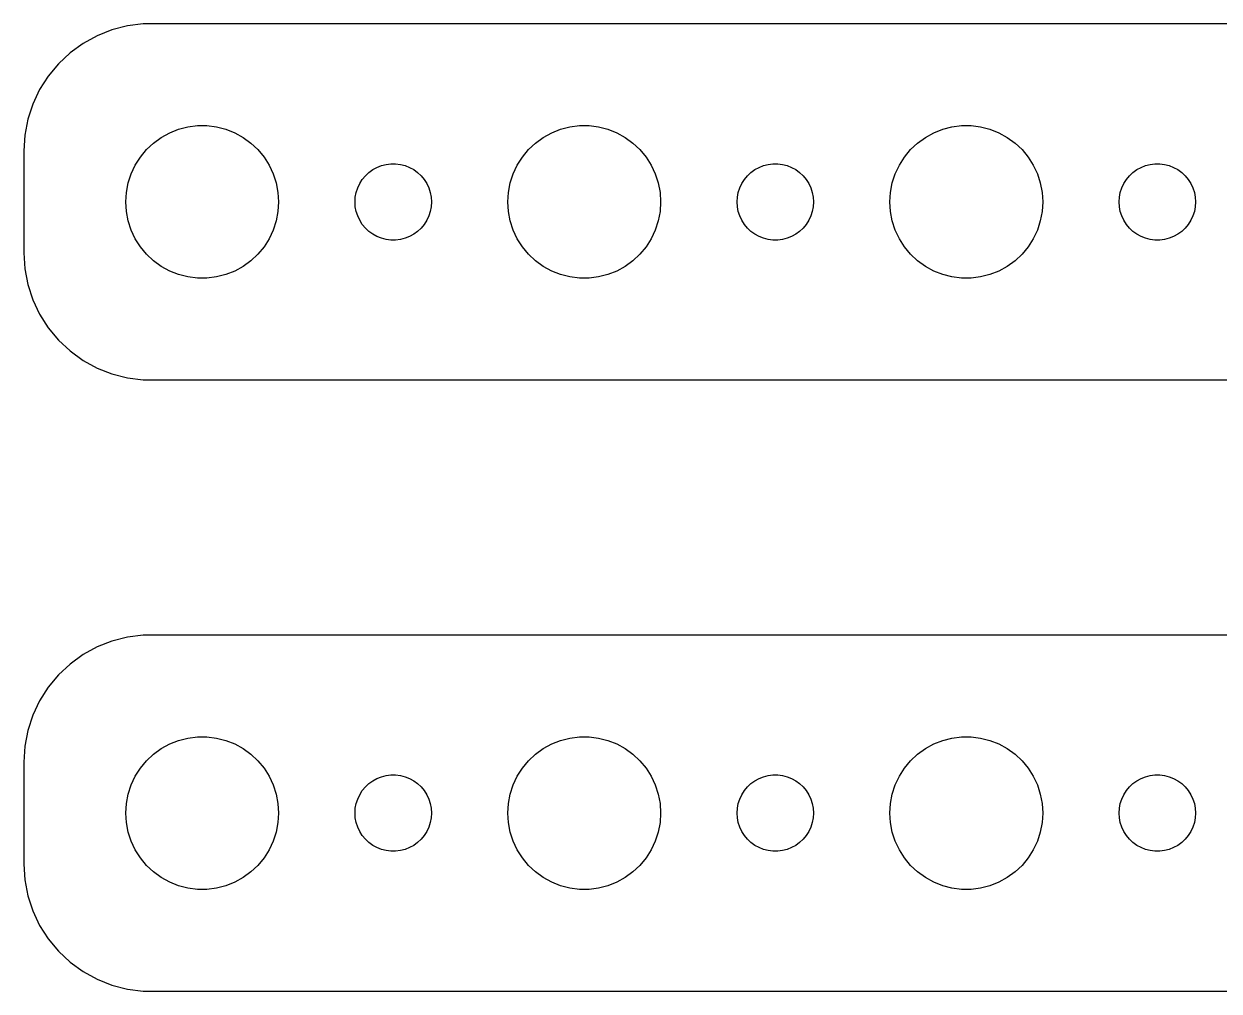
# Model space of a CAD drawing. Header units: metres. Extents: x -194 to 194, y 17 to 55.
# Drawn here: x -194.5 to -147.57, y 17.01 to 54.99 of the extents above; entities that cross this region are included whole.
import ezdxf

# ---------------------------------------------------------------- set-up
doc = ezdxf.new("R2010")
doc.units = ezdxf.units.M

msp = doc.modelspace()

# ---------------------------------------------------------------- linework, layer by layer
for p, q in [((-190.437, 54.9114), (-191.045, 54.7553)), ((-189.814, 54.9901), (-190.437, 54.9114)), ((189.814, 54.9901), (-189.814, 54.9901)), ((-191.629, 54.5241), (-192.179, 54.2216)), ((-191.045, 54.7553), (-191.629, 54.5241)), ((-192.179, 54.2216), (-192.687, 53.8526)), ((-192.687, 53.8526), (-193.145, 53.4227)), ((-193.145, 53.4227), (-193.545, 52.9389)), ((-193.545, 52.9389), (-193.882, 52.4088)), ((-193.882, 52.4088), (-194.149, 51.8406)), ((-194.149, 51.8406), (-194.343, 51.2434)), ((-194.343, 51.2434), (-194.461, 50.6267)), ((-189.107, 50.533), (-188.777, 50.7145)), ((-188.777, 50.7145), (-188.427, 50.8532)), ((-188.427, 50.8532), (-188.062, 50.9469)), ((-188.062, 50.9469), (-187.688, 50.9941)), ((-187.688, 50.9941), (-187.312, 50.9941)), ((-187.312, 50.9941), (-186.938, 50.9469)), ((-186.938, 50.9469), (-186.573, 50.8532)), ((-186.573, 50.8532), (-186.223, 50.7145)), ((-186.223, 50.7145), (-185.893, 50.533)), ((-174.107, 50.533), (-173.777, 50.7145)), ((-173.777, 50.7145), (-173.427, 50.8532)), ((-173.427, 50.8532), (-173.062, 50.9469)), ((-173.062, 50.9469), (-172.688, 50.9941)), ((-172.688, 50.9941), (-172.312, 50.9941)), ((-172.312, 50.9941), (-171.938, 50.9469)), ((-171.938, 50.9469), (-171.573, 50.8532)), ((-171.573, 50.8532), (-171.223, 50.7145)), ((-171.223, 50.7145), (-170.893, 50.533)), ((-159.107, 50.533), (-158.777, 50.7145)), ((-158.777, 50.7145), (-158.427, 50.8532)), ((-158.427, 50.8532), (-158.062, 50.9469)), ((-158.062, 50.9469), (-157.688, 50.9941)), ((-157.688, 50.9941), (-157.312, 50.9941)), ((-157.312, 50.9941), (-156.938, 50.9469)), ((-156.938, 50.9469), (-156.573, 50.8532)), ((-156.573, 50.8532), (-156.223, 50.7145)), ((-156.223, 50.7145), (-155.893, 50.533)), ((-194.461, 50.6267), (-194.5, 50)), ((-189.687, 50.0536), (-189.412, 50.3115)), ((-189.412, 50.3115), (-189.107, 50.533)), ((-185.893, 50.533), (-185.588, 50.3115)), ((-185.588, 50.3115), (-185.313, 50.0536)), ((-174.687, 50.0536), (-174.412, 50.3115)), ((-174.412, 50.3115), (-174.107, 50.533)), ((-170.893, 50.533), (-170.588, 50.3115)), ((-170.588, 50.3115), (-170.313, 50.0536)), ((-159.687, 50.0536), (-159.412, 50.3115)), ((-159.412, 50.3115), (-159.107, 50.533)), ((-155.893, 50.533), (-155.588, 50.3115)), ((-155.588, 50.3115), (-155.313, 50.0536)), ((-194.5, 50), (-194.5, 46)), ((-190.129, 49.4453), (-189.927, 49.7634)), ((-189.927, 49.7634), (-189.687, 50.0536)), ((-185.313, 50.0536), (-185.073, 49.7634)), ((-185.073, 49.7634), (-184.871, 49.4453)), ((-175.129, 49.4453), (-174.927, 49.7634)), ((-174.927, 49.7634), (-174.687, 50.0536)), ((-170.313, 50.0536), (-170.073, 49.7634)), ((-170.073, 49.7634), (-169.871, 49.4453)), ((-160.129, 49.4453), (-159.927, 49.7634)), ((-159.927, 49.7634), (-159.687, 50.0536)), ((-155.313, 50.0536), (-155.073, 49.7634)), ((-155.073, 49.7634), (-154.871, 49.4453)), ((-190.289, 49.1044), (-190.129, 49.4453)), ((-184.871, 49.4453), (-184.711, 49.1044)), ((-180.804, 49.2665), (-180.639, 49.3572)), ((-180.639, 49.3572), (-180.464, 49.4266)), ((-180.464, 49.4266), (-180.281, 49.4734)), ((-180.281, 49.4734), (-180.094, 49.497)), ((-180.094, 49.497), (-179.906, 49.497)), ((-179.906, 49.497), (-179.719, 49.4734)), ((-179.719, 49.4734), (-179.536, 49.4266)), ((-179.536, 49.4266), (-179.361, 49.3572)), ((-179.361, 49.3572), (-179.196, 49.2665)), ((-175.289, 49.1044), (-175.129, 49.4453)), ((-169.871, 49.4453), (-169.711, 49.1044)), ((-165.804, 49.2665), (-165.639, 49.3572)), ((-165.639, 49.3572), (-165.464, 49.4266)), ((-165.464, 49.4266), (-165.281, 49.4734)), ((-165.281, 49.4734), (-165.094, 49.497)), ((-165.094, 49.497), (-164.906, 49.497)), ((-164.906, 49.497), (-164.719, 49.4734)), ((-164.719, 49.4734), (-164.536, 49.4266)), ((-164.536, 49.4266), (-164.361, 49.3572)), ((-164.361, 49.3572), (-164.196, 49.2665)), ((-160.289, 49.1044), (-160.129, 49.4453)), ((-154.871, 49.4453), (-154.711, 49.1044)), ((-150.804, 49.2665), (-150.639, 49.3572)), ((-150.639, 49.3572), (-150.464, 49.4266)), ((-150.464, 49.4266), (-150.281, 49.4734)), ((-150.281, 49.4734), (-150.094, 49.497)), ((-150.094, 49.497), (-149.906, 49.497)), ((-149.906, 49.497), (-149.719, 49.4734)), ((-149.719, 49.4734), (-149.536, 49.4266)), ((-149.536, 49.4266), (-149.361, 49.3572)), ((-149.361, 49.3572), (-149.196, 49.2665)), ((-190.406, 48.7461), (-190.289, 49.1044)), ((-184.711, 49.1044), (-184.594, 48.7461)), ((-181.314, 48.7226), (-181.214, 48.8817)), ((-181.214, 48.8817), (-181.093, 49.0268)), ((-181.093, 49.0268), (-180.956, 49.1558)), ((-180.956, 49.1558), (-180.804, 49.2665)), ((-179.196, 49.2665), (-179.044, 49.1558)), ((-179.044, 49.1558), (-178.907, 49.0268)), ((-178.907, 49.0268), (-178.786, 48.8817)), ((-178.786, 48.8817), (-178.686, 48.7226)), ((-175.406, 48.7461), (-175.289, 49.1044)), ((-169.711, 49.1044), (-169.594, 48.7461)), ((-166.314, 48.7226), (-166.214, 48.8817)), ((-166.214, 48.8817), (-166.093, 49.0268)), ((-166.093, 49.0268), (-165.956, 49.1558)), ((-165.956, 49.1558), (-165.804, 49.2665)), ((-164.196, 49.2665), (-164.044, 49.1558)), ((-164.044, 49.1558), (-163.907, 49.0268)), ((-163.907, 49.0268), (-163.786, 48.8817)), ((-163.786, 48.8817), (-163.686, 48.7226)), ((-160.406, 48.7461), (-160.289, 49.1044)), ((-154.711, 49.1044), (-154.594, 48.7461)), ((-151.314, 48.7226), (-151.214, 48.8817)), ((-151.214, 48.8817), (-151.093, 49.0268)), ((-151.093, 49.0268), (-150.956, 49.1558)), ((-150.956, 49.1558), (-150.804, 49.2665)), ((-149.196, 49.2665), (-149.044, 49.1558)), ((-149.044, 49.1558), (-148.907, 49.0268)), ((-148.907, 49.0268), (-148.786, 48.8817)), ((-148.786, 48.8817), (-148.686, 48.7226)), ((-190.5, 48), (-190.476, 48.376)), ((-190.476, 48.376), (-190.406, 48.7461)), ((-184.594, 48.7461), (-184.524, 48.376)), ((-184.524, 48.376), (-184.5, 48)), ((-181.488, 48.188), (-181.453, 48.373)), ((-181.453, 48.373), (-181.395, 48.5522)), ((-181.395, 48.5522), (-181.314, 48.7226)), ((-178.686, 48.7226), (-178.605, 48.5522)), ((-178.605, 48.5522), (-178.547, 48.373)), ((-178.547, 48.373), (-178.512, 48.188)), ((-175.5, 48), (-175.476, 48.376)), ((-175.476, 48.376), (-175.406, 48.7461)), ((-169.594, 48.7461), (-169.524, 48.376)), ((-169.524, 48.376), (-169.5, 48)), ((-166.488, 48.188), (-166.453, 48.373)), ((-166.453, 48.373), (-166.395, 48.5522)), ((-166.395, 48.5522), (-166.314, 48.7226)), ((-163.686, 48.7226), (-163.605, 48.5522)), ((-163.605, 48.5522), (-163.547, 48.373)), ((-163.547, 48.373), (-163.512, 48.188)), ((-160.5, 48), (-160.476, 48.376)), ((-160.476, 48.376), (-160.406, 48.7461)), ((-154.594, 48.7461), (-154.524, 48.376)), ((-154.524, 48.376), (-154.5, 48)), ((-151.488, 48.188), (-151.453, 48.373)), ((-151.453, 48.373), (-151.395, 48.5522)), ((-151.395, 48.5522), (-151.314, 48.7226)), ((-148.686, 48.7226), (-148.605, 48.5522)), ((-148.605, 48.5522), (-148.547, 48.373)), ((-148.547, 48.373), (-148.512, 48.188)), ((-190.476, 47.624), (-190.5, 48)), ((-184.5, 48), (-184.524, 47.624)), ((-181.5, 48), (-181.488, 48.188)), ((-181.488, 47.812), (-181.5, 48)), ((-178.512, 48.188), (-178.5, 48)), ((-178.5, 48), (-178.512, 47.812)), ((-175.476, 47.624), (-175.5, 48)), ((-169.5, 48), (-169.524, 47.624)), ((-166.5, 48), (-166.488, 48.188)), ((-166.488, 47.812), (-166.5, 48)), ((-163.512, 48.188), (-163.5, 48)), ((-163.5, 48), (-163.512, 47.812)), ((-160.476, 47.624), (-160.5, 48)), ((-154.5, 48), (-154.524, 47.624)), ((-151.5, 48), (-151.488, 48.188)), ((-151.488, 47.812), (-151.5, 48)), ((-148.512, 48.188), (-148.5, 48)), ((-148.5, 48), (-148.512, 47.812)), ((-190.406, 47.2539), (-190.476, 47.624)), ((-184.524, 47.624), (-184.594, 47.2539)), ((-181.453, 47.627), (-181.488, 47.812)), ((-181.395, 47.4478), (-181.453, 47.627)), ((-181.314, 47.2774), (-181.395, 47.4478)), ((-178.605, 47.4478), (-178.686, 47.2774)), ((-178.547, 47.627), (-178.605, 47.4478)), ((-178.512, 47.812), (-178.547, 47.627)), ((-175.406, 47.2539), (-175.476, 47.624)), ((-169.524, 47.624), (-169.594, 47.2539)), ((-166.453, 47.627), (-166.488, 47.812)), ((-166.395, 47.4478), (-166.453, 47.627)), ((-166.314, 47.2774), (-166.395, 47.4478)), ((-163.605, 47.4478), (-163.686, 47.2774)), ((-163.547, 47.627), (-163.605, 47.4478)), ((-163.512, 47.812), (-163.547, 47.627)), ((-160.406, 47.2539), (-160.476, 47.624)), ((-154.524, 47.624), (-154.594, 47.2539)), ((-151.453, 47.627), (-151.488, 47.812)), ((-151.395, 47.4478), (-151.453, 47.627)), ((-151.314, 47.2774), (-151.395, 47.4478)), ((-148.605, 47.4478), (-148.686, 47.2774)), ((-148.547, 47.627), (-148.605, 47.4478)), ((-148.512, 47.812), (-148.547, 47.627)), ((-190.289, 46.8956), (-190.406, 47.2539)), ((-184.594, 47.2539), (-184.711, 46.8956)), ((-181.214, 47.1183), (-181.314, 47.2774)), ((-181.093, 46.9732), (-181.214, 47.1183)), ((-180.956, 46.8442), (-181.093, 46.9732)), ((-178.907, 46.9732), (-179.044, 46.8442)), ((-178.786, 47.1183), (-178.907, 46.9732)), ((-178.686, 47.2774), (-178.786, 47.1183)), ((-175.289, 46.8956), (-175.406, 47.2539)), ((-169.594, 47.2539), (-169.711, 46.8956)), ((-166.214, 47.1183), (-166.314, 47.2774)), ((-166.093, 46.9732), (-166.214, 47.1183)), ((-165.956, 46.8442), (-166.093, 46.9732)), ((-163.907, 46.9732), (-164.044, 46.8442)), ((-163.786, 47.1183), (-163.907, 46.9732)), ((-163.686, 47.2774), (-163.786, 47.1183)), ((-160.289, 46.8956), (-160.406, 47.2539)), ((-154.594, 47.2539), (-154.711, 46.8956)), ((-151.214, 47.1183), (-151.314, 47.2774)), ((-151.093, 46.9732), (-151.214, 47.1183)), ((-150.956, 46.8442), (-151.093, 46.9732)), ((-148.907, 46.9732), (-149.044, 46.8442)), ((-148.786, 47.1183), (-148.907, 46.9732)), ((-148.686, 47.2774), (-148.786, 47.1183)), ((-190.129, 46.5547), (-190.289, 46.8956)), ((-189.927, 46.2366), (-190.129, 46.5547)), ((-184.871, 46.5547), (-185.073, 46.2366)), ((-184.711, 46.8956), (-184.871, 46.5547)), ((-180.804, 46.7335), (-180.956, 46.8442)), ((-180.639, 46.6428), (-180.804, 46.7335)), ((-180.464, 46.5734), (-180.639, 46.6428)), ((-180.281, 46.5266), (-180.464, 46.5734)), ((-180.094, 46.503), (-180.281, 46.5266)), ((-179.906, 46.503), (-180.094, 46.503)), ((-179.719, 46.5266), (-179.906, 46.503)), ((-179.536, 46.5734), (-179.719, 46.5266)), ((-179.361, 46.6428), (-179.536, 46.5734)), ((-179.196, 46.7335), (-179.361, 46.6428)), ((-179.044, 46.8442), (-179.196, 46.7335)), ((-175.129, 46.5547), (-175.289, 46.8956)), ((-174.927, 46.2366), (-175.129, 46.5547)), ((-169.871, 46.5547), (-170.073, 46.2366)), ((-169.711, 46.8956), (-169.871, 46.5547)), ((-165.804, 46.7335), (-165.956, 46.8442)), ((-165.639, 46.6428), (-165.804, 46.7335)), ((-165.464, 46.5734), (-165.639, 46.6428)), ((-165.281, 46.5266), (-165.464, 46.5734)), ((-165.094, 46.503), (-165.281, 46.5266)), ((-164.906, 46.503), (-165.094, 46.503)), ((-164.719, 46.5266), (-164.906, 46.503)), ((-164.536, 46.5734), (-164.719, 46.5266)), ((-164.361, 46.6428), (-164.536, 46.5734)), ((-164.196, 46.7335), (-164.361, 46.6428)), ((-164.044, 46.8442), (-164.196, 46.7335)), ((-160.129, 46.5547), (-160.289, 46.8956)), ((-159.927, 46.2366), (-160.129, 46.5547)), ((-154.871, 46.5547), (-155.073, 46.2366)), ((-154.711, 46.8956), (-154.871, 46.5547)), ((-150.804, 46.7335), (-150.956, 46.8442)), ((-150.639, 46.6428), (-150.804, 46.7335)), ((-150.464, 46.5734), (-150.639, 46.6428)), ((-150.281, 46.5266), (-150.464, 46.5734)), ((-150.094, 46.503), (-150.281, 46.5266)), ((-149.906, 46.503), (-150.094, 46.503)), ((-149.719, 46.5266), (-149.906, 46.503)), ((-149.536, 46.5734), (-149.719, 46.5266)), ((-149.361, 46.6428), (-149.536, 46.5734)), ((-149.196, 46.7335), (-149.361, 46.6428)), ((-149.044, 46.8442), (-149.196, 46.7335)), ((-194.5, 46), (-194.461, 45.3733)), ((-189.687, 45.9464), (-189.927, 46.2366)), ((-185.073, 46.2366), (-185.313, 45.9464)), ((-174.687, 45.9464), (-174.927, 46.2366)), ((-170.073, 46.2366), (-170.313, 45.9464)), ((-159.687, 45.9464), (-159.927, 46.2366)), ((-155.073, 46.2366), (-155.313, 45.9464)), ((-189.412, 45.6885), (-189.687, 45.9464)), ((-189.107, 45.467), (-189.412, 45.6885)), ((-185.588, 45.6885), (-185.893, 45.467)), ((-185.313, 45.9464), (-185.588, 45.6885)), ((-174.412, 45.6885), (-174.687, 45.9464)), ((-174.107, 45.467), (-174.412, 45.6885)), ((-170.588, 45.6885), (-170.893, 45.467)), ((-170.313, 45.9464), (-170.588, 45.6885)), ((-159.412, 45.6885), (-159.687, 45.9464)), ((-159.107, 45.467), (-159.412, 45.6885)), ((-155.588, 45.6885), (-155.893, 45.467)), ((-155.313, 45.9464), (-155.588, 45.6885)), ((-194.461, 45.3733), (-194.343, 44.7566)), ((-188.777, 45.2855), (-189.107, 45.467)), ((-188.427, 45.1468), (-188.777, 45.2855)), ((-188.062, 45.0531), (-188.427, 45.1468)), ((-187.688, 45.0059), (-188.062, 45.0531)), ((-186.938, 45.0531), (-187.312, 45.0059)), ((-186.573, 45.1468), (-186.938, 45.0531)), ((-186.223, 45.2855), (-186.573, 45.1468)), ((-185.893, 45.467), (-186.223, 45.2855)), ((-173.777, 45.2855), (-174.107, 45.467)), ((-173.427, 45.1468), (-173.777, 45.2855)), ((-173.062, 45.0531), (-173.427, 45.1468)), ((-172.688, 45.0059), (-173.062, 45.0531)), ((-171.938, 45.0531), (-172.312, 45.0059)), ((-171.573, 45.1468), (-171.938, 45.0531)), ((-171.223, 45.2855), (-171.573, 45.1468)), ((-170.893, 45.467), (-171.223, 45.2855)), ((-158.777, 45.2855), (-159.107, 45.467)), ((-158.427, 45.1468), (-158.777, 45.2855)), ((-158.062, 45.0531), (-158.427, 45.1468)), ((-157.688, 45.0059), (-158.062, 45.0531)), ((-156.938, 45.0531), (-157.312, 45.0059)), ((-156.573, 45.1468), (-156.938, 45.0531)), ((-156.223, 45.2855), (-156.573, 45.1468)), ((-155.893, 45.467), (-156.223, 45.2855)), ((-194.343, 44.7566), (-194.149, 44.1594)), ((-187.312, 45.0059), (-187.688, 45.0059)), ((-172.312, 45.0059), (-172.688, 45.0059)), ((-157.312, 45.0059), (-157.688, 45.0059)), ((-194.149, 44.1594), (-193.882, 43.5912)), ((-193.882, 43.5912), (-193.545, 43.0611)), ((-193.545, 43.0611), (-193.145, 42.5773)), ((-193.145, 42.5773), (-192.687, 42.1474)), ((-192.687, 42.1474), (-192.179, 41.7784)), ((-192.179, 41.7784), (-191.629, 41.4759)), ((-191.629, 41.4759), (-191.045, 41.2447)), ((-191.045, 41.2447), (-190.437, 41.0886)), ((-190.437, 41.0886), (-189.814, 41.0099)), ((-189.814, 41.0099), (189.814, 41.0099)), ((-189.814, 30.9901), (-190.437, 30.9114)), ((189.814, 30.9901), (-189.814, 30.9901)), ((-191.629, 30.5241), (-192.179, 30.2216)), ((-191.045, 30.7553), (-191.629, 30.5241)), ((-190.437, 30.9114), (-191.045, 30.7553)), ((-192.179, 30.2216), (-192.687, 29.8526)), ((-192.687, 29.8526), (-193.145, 29.4227)), ((-193.145, 29.4227), (-193.545, 28.9389)), ((-193.545, 28.9389), (-193.882, 28.4088)), ((-193.882, 28.4088), (-194.149, 27.8406)), ((-194.149, 27.8406), (-194.343, 27.2434)), ((-194.343, 27.2434), (-194.461, 26.6267)), ((-188.777, 26.7145), (-188.427, 26.8532)), ((-188.427, 26.8532), (-188.062, 26.9469)), ((-188.062, 26.9469), (-187.688, 26.9941)), ((-187.688, 26.9941), (-187.312, 26.9941)), ((-187.312, 26.9941), (-186.938, 26.9469)), ((-186.938, 26.9469), (-186.573, 26.8532)), ((-186.573, 26.8532), (-186.223, 26.7145)), ((-173.777, 26.7145), (-173.427, 26.8532)), ((-173.427, 26.8532), (-173.062, 26.9469)), ((-173.062, 26.9469), (-172.688, 26.9941)), ((-172.688, 26.9941), (-172.312, 26.9941)), ((-172.312, 26.9941), (-171.938, 26.9469)), ((-171.938, 26.9469), (-171.573, 26.8532)), ((-171.573, 26.8532), (-171.223, 26.7145)), ((-158.777, 26.7145), (-158.427, 26.8532)), ((-158.427, 26.8532), (-158.062, 26.9469)), ((-158.062, 26.9469), (-157.688, 26.9941)), ((-157.688, 26.9941), (-157.312, 26.9941)), ((-157.312, 26.9941), (-156.938, 26.9469)), ((-156.938, 26.9469), (-156.573, 26.8532)), ((-156.573, 26.8532), (-156.223, 26.7145)), ((-194.461, 26.6267), (-194.5, 26)), ((-189.687, 26.0536), (-189.412, 26.3115)), ((-189.412, 26.3115), (-189.107, 26.533)), ((-189.107, 26.533), (-188.777, 26.7145)), ((-186.223, 26.7145), (-185.893, 26.533)), ((-185.893, 26.533), (-185.588, 26.3115)), ((-185.588, 26.3115), (-185.313, 26.0536)), ((-174.687, 26.0536), (-174.412, 26.3115)), ((-174.412, 26.3115), (-174.107, 26.533)), ((-174.107, 26.533), (-173.777, 26.7145)), ((-171.223, 26.7145), (-170.893, 26.533)), ((-170.893, 26.533), (-170.588, 26.3115)), ((-170.588, 26.3115), (-170.313, 26.0536)), ((-159.687, 26.0536), (-159.412, 26.3115)), ((-159.412, 26.3115), (-159.107, 26.533)), ((-159.107, 26.533), (-158.777, 26.7145)), ((-156.223, 26.7145), (-155.893, 26.533)), ((-155.893, 26.533), (-155.588, 26.3115)), ((-155.588, 26.3115), (-155.313, 26.0536)), ((-194.5, 26), (-194.5, 22)), ((-189.927, 25.7634), (-189.687, 26.0536)), ((-185.313, 26.0536), (-185.073, 25.7634)), ((-174.927, 25.7634), (-174.687, 26.0536)), ((-170.313, 26.0536), (-170.073, 25.7634)), ((-159.927, 25.7634), (-159.687, 26.0536)), ((-155.313, 26.0536), (-155.073, 25.7634)), ((-190.289, 25.1044), (-190.129, 25.4453)), ((-190.129, 25.4453), (-189.927, 25.7634)), ((-185.073, 25.7634), (-184.871, 25.4453)), ((-184.871, 25.4453), (-184.711, 25.1044)), ((-180.804, 25.2665), (-180.639, 25.3572)), ((-180.639, 25.3572), (-180.464, 25.4266)), ((-180.464, 25.4266), (-180.281, 25.4734)), ((-180.281, 25.4734), (-180.094, 25.497)), ((-180.094, 25.497), (-179.906, 25.497)), ((-179.906, 25.497), (-179.719, 25.4734)), ((-179.719, 25.4734), (-179.536, 25.4266)), ((-179.536, 25.4266), (-179.361, 25.3572)), ((-179.361, 25.3572), (-179.196, 25.2665)), ((-175.289, 25.1044), (-175.129, 25.4453)), ((-175.129, 25.4453), (-174.927, 25.7634)), ((-170.073, 25.7634), (-169.871, 25.4453)), ((-169.871, 25.4453), (-169.711, 25.1044)), ((-165.804, 25.2665), (-165.639, 25.3572)), ((-165.639, 25.3572), (-165.464, 25.4266)), ((-165.464, 25.4266), (-165.281, 25.4734)), ((-165.281, 25.4734), (-165.094, 25.497)), ((-165.094, 25.497), (-164.906, 25.497)), ((-164.906, 25.497), (-164.719, 25.4734)), ((-164.719, 25.4734), (-164.536, 25.4266)), ((-164.536, 25.4266), (-164.361, 25.3572)), ((-164.361, 25.3572), (-164.196, 25.2665)), ((-160.289, 25.1044), (-160.129, 25.4453)), ((-160.129, 25.4453), (-159.927, 25.7634)), ((-155.073, 25.7634), (-154.871, 25.4453)), ((-154.871, 25.4453), (-154.711, 25.1044)), ((-150.804, 25.2665), (-150.639, 25.3572)), ((-150.639, 25.3572), (-150.464, 25.4266)), ((-150.464, 25.4266), (-150.281, 25.4734)), ((-150.281, 25.4734), (-150.094, 25.497)), ((-150.094, 25.497), (-149.906, 25.497)), ((-149.906, 25.497), (-149.719, 25.4734)), ((-149.719, 25.4734), (-149.536, 25.4266)), ((-149.536, 25.4266), (-149.361, 25.3572)), ((-149.361, 25.3572), (-149.196, 25.2665)), ((-190.406, 24.7461), (-190.289, 25.1044)), ((-184.711, 25.1044), (-184.594, 24.7461)), ((-181.314, 24.7226), (-181.214, 24.8817)), ((-181.214, 24.8817), (-181.093, 25.0268)), ((-181.093, 25.0268), (-180.956, 25.1558)), ((-180.956, 25.1558), (-180.804, 25.2665)), ((-179.196, 25.2665), (-179.044, 25.1558)), ((-179.044, 25.1558), (-178.907, 25.0268)), ((-178.907, 25.0268), (-178.786, 24.8817)), ((-178.786, 24.8817), (-178.686, 24.7226)), ((-175.406, 24.7461), (-175.289, 25.1044)), ((-169.711, 25.1044), (-169.594, 24.7461)), ((-166.314, 24.7226), (-166.214, 24.8817)), ((-166.214, 24.8817), (-166.093, 25.0268)), ((-166.093, 25.0268), (-165.956, 25.1558)), ((-165.956, 25.1558), (-165.804, 25.2665)), ((-164.196, 25.2665), (-164.044, 25.1558)), ((-164.044, 25.1558), (-163.907, 25.0268)), ((-163.907, 25.0268), (-163.786, 24.8817)), ((-163.786, 24.8817), (-163.686, 24.7226)), ((-160.406, 24.7461), (-160.289, 25.1044)), ((-154.711, 25.1044), (-154.594, 24.7461)), ((-151.314, 24.7226), (-151.214, 24.8817)), ((-151.214, 24.8817), (-151.093, 25.0268)), ((-151.093, 25.0268), (-150.956, 25.1558)), ((-150.956, 25.1558), (-150.804, 25.2665)), ((-149.196, 25.2665), (-149.044, 25.1558)), ((-149.044, 25.1558), (-148.907, 25.0268)), ((-148.907, 25.0268), (-148.786, 24.8817)), ((-148.786, 24.8817), (-148.686, 24.7226)), ((-190.476, 24.376), (-190.406, 24.7461)), ((-184.594, 24.7461), (-184.524, 24.376)), ((-181.453, 24.373), (-181.395, 24.5522)), ((-181.395, 24.5522), (-181.314, 24.7226)), ((-178.686, 24.7226), (-178.605, 24.5522)), ((-178.605, 24.5522), (-178.547, 24.373)), ((-175.476, 24.376), (-175.406, 24.7461)), ((-169.594, 24.7461), (-169.524, 24.376)), ((-166.453, 24.373), (-166.395, 24.5522)), ((-166.395, 24.5522), (-166.314, 24.7226)), ((-163.686, 24.7226), (-163.605, 24.5522)), ((-163.605, 24.5522), (-163.547, 24.373)), ((-160.476, 24.376), (-160.406, 24.7461)), ((-154.594, 24.7461), (-154.524, 24.376)), ((-151.453, 24.373), (-151.395, 24.5522)), ((-151.395, 24.5522), (-151.314, 24.7226)), ((-148.686, 24.7226), (-148.605, 24.5522)), ((-148.605, 24.5522), (-148.547, 24.373)), ((-190.5, 24), (-190.476, 24.376)), ((-190.476, 23.624), (-190.5, 24)), ((-184.524, 24.376), (-184.5, 24)), ((-184.5, 24), (-184.524, 23.624)), ((-181.5, 24), (-181.488, 24.188)), ((-181.488, 23.812), (-181.5, 24)), ((-181.488, 24.188), (-181.453, 24.373)), ((-178.547, 24.373), (-178.512, 24.188)), ((-178.512, 24.188), (-178.5, 24)), ((-178.5, 24), (-178.512, 23.812)), ((-175.5, 24), (-175.476, 24.376)), ((-175.476, 23.624), (-175.5, 24)), ((-169.524, 24.376), (-169.5, 24)), ((-169.5, 24), (-169.524, 23.624)), ((-166.5, 24), (-166.488, 24.188)), ((-166.488, 23.812), (-166.5, 24)), ((-166.488, 24.188), (-166.453, 24.373)), ((-163.547, 24.373), (-163.512, 24.188)), ((-163.512, 24.188), (-163.5, 24)), ((-163.5, 24), (-163.512, 23.812)), ((-160.5, 24), (-160.476, 24.376)), ((-160.476, 23.624), (-160.5, 24)), ((-154.524, 24.376), (-154.5, 24)), ((-154.5, 24), (-154.524, 23.624)), ((-151.5, 24), (-151.488, 24.188)), ((-151.488, 23.812), (-151.5, 24)), ((-151.488, 24.188), (-151.453, 24.373)), ((-148.547, 24.373), (-148.512, 24.188)), ((-148.512, 24.188), (-148.5, 24)), ((-148.5, 24), (-148.512, 23.812)), ((-190.406, 23.2539), (-190.476, 23.624)), ((-184.524, 23.624), (-184.594, 23.2539)), ((-181.453, 23.627), (-181.488, 23.812)), ((-181.395, 23.4478), (-181.453, 23.627)), ((-178.547, 23.627), (-178.605, 23.4478)), ((-178.512, 23.812), (-178.547, 23.627)), ((-175.406, 23.2539), (-175.476, 23.624)), ((-169.524, 23.624), (-169.594, 23.2539)), ((-166.453, 23.627), (-166.488, 23.812)), ((-166.395, 23.4478), (-166.453, 23.627)), ((-163.547, 23.627), (-163.605, 23.4478)), ((-163.512, 23.812), (-163.547, 23.627)), ((-160.406, 23.2539), (-160.476, 23.624)), ((-154.524, 23.624), (-154.594, 23.2539)), ((-151.453, 23.627), (-151.488, 23.812)), ((-151.395, 23.4478), (-151.453, 23.627)), ((-148.547, 23.627), (-148.605, 23.4478)), ((-148.512, 23.812), (-148.547, 23.627)), ((-190.289, 22.8956), (-190.406, 23.2539)), ((-184.594, 23.2539), (-184.711, 22.8956)), ((-181.314, 23.2774), (-181.395, 23.4478)), ((-181.214, 23.1183), (-181.314, 23.2774)), ((-181.093, 22.9732), (-181.214, 23.1183)), ((-178.786, 23.1183), (-178.907, 22.9732)), ((-178.686, 23.2774), (-178.786, 23.1183)), ((-178.605, 23.4478), (-178.686, 23.2774)), ((-175.289, 22.8956), (-175.406, 23.2539)), ((-169.594, 23.2539), (-169.711, 22.8956)), ((-166.314, 23.2774), (-166.395, 23.4478)), ((-166.214, 23.1183), (-166.314, 23.2774)), ((-166.093, 22.9732), (-166.214, 23.1183)), ((-163.786, 23.1183), (-163.907, 22.9732)), ((-163.686, 23.2774), (-163.786, 23.1183)), ((-163.605, 23.4478), (-163.686, 23.2774)), ((-160.289, 22.8956), (-160.406, 23.2539)), ((-154.594, 23.2539), (-154.711, 22.8956)), ((-151.314, 23.2774), (-151.395, 23.4478)), ((-151.214, 23.1183), (-151.314, 23.2774)), ((-151.093, 22.9732), (-151.214, 23.1183)), ((-148.786, 23.1183), (-148.907, 22.9732)), ((-148.686, 23.2774), (-148.786, 23.1183)), ((-148.605, 23.4478), (-148.686, 23.2774)), ((-190.129, 22.5547), (-190.289, 22.8956)), ((-189.927, 22.2366), (-190.129, 22.5547)), ((-184.871, 22.5547), (-185.073, 22.2366)), ((-184.711, 22.8956), (-184.871, 22.5547)), ((-180.956, 22.8442), (-181.093, 22.9732)), ((-180.804, 22.7335), (-180.956, 22.8442)), ((-180.639, 22.6428), (-180.804, 22.7335)), ((-180.464, 22.5734), (-180.639, 22.6428)), ((-180.281, 22.5266), (-180.464, 22.5734)), ((-180.094, 22.503), (-180.281, 22.5266)), ((-179.719, 22.5266), (-179.906, 22.503)), ((-179.536, 22.5734), (-179.719, 22.5266)), ((-179.361, 22.6428), (-179.536, 22.5734)), ((-179.196, 22.7335), (-179.361, 22.6428)), ((-179.044, 22.8442), (-179.196, 22.7335)), ((-178.907, 22.9732), (-179.044, 22.8442)), ((-175.129, 22.5547), (-175.289, 22.8956)), ((-174.927, 22.2366), (-175.129, 22.5547)), ((-169.871, 22.5547), (-170.073, 22.2366)), ((-169.711, 22.8956), (-169.871, 22.5547)), ((-165.956, 22.8442), (-166.093, 22.9732)), ((-165.804, 22.7335), (-165.956, 22.8442)), ((-165.639, 22.6428), (-165.804, 22.7335)), ((-165.464, 22.5734), (-165.639, 22.6428)), ((-165.281, 22.5266), (-165.464, 22.5734)), ((-165.094, 22.503), (-165.281, 22.5266)), ((-164.719, 22.5266), (-164.906, 22.503)), ((-164.536, 22.5734), (-164.719, 22.5266)), ((-164.361, 22.6428), (-164.536, 22.5734)), ((-164.196, 22.7335), (-164.361, 22.6428)), ((-164.044, 22.8442), (-164.196, 22.7335)), ((-163.907, 22.9732), (-164.044, 22.8442)), ((-160.129, 22.5547), (-160.289, 22.8956)), ((-159.927, 22.2366), (-160.129, 22.5547)), ((-154.871, 22.5547), (-155.073, 22.2366)), ((-154.711, 22.8956), (-154.871, 22.5547)), ((-150.956, 22.8442), (-151.093, 22.9732)), ((-150.804, 22.7335), (-150.956, 22.8442)), ((-150.639, 22.6428), (-150.804, 22.7335)), ((-150.464, 22.5734), (-150.639, 22.6428)), ((-150.281, 22.5266), (-150.464, 22.5734)), ((-150.094, 22.503), (-150.281, 22.5266)), ((-149.719, 22.5266), (-149.906, 22.503)), ((-149.536, 22.5734), (-149.719, 22.5266)), ((-149.361, 22.6428), (-149.536, 22.5734)), ((-149.196, 22.7335), (-149.361, 22.6428)), ((-149.044, 22.8442), (-149.196, 22.7335)), ((-148.907, 22.9732), (-149.044, 22.8442)), ((-189.687, 21.9464), (-189.927, 22.2366)), ((-185.073, 22.2366), (-185.313, 21.9464)), ((-179.906, 22.503), (-180.094, 22.503)), ((-174.687, 21.9464), (-174.927, 22.2366)), ((-170.073, 22.2366), (-170.313, 21.9464)), ((-164.906, 22.503), (-165.094, 22.503)), ((-159.687, 21.9464), (-159.927, 22.2366)), ((-155.073, 22.2366), (-155.313, 21.9464)), ((-149.906, 22.503), (-150.094, 22.503)), ((-194.5, 22), (-194.461, 21.3733)), ((-189.412, 21.6885), (-189.687, 21.9464)), ((-189.107, 21.467), (-189.412, 21.6885)), ((-185.588, 21.6885), (-185.893, 21.467)), ((-185.313, 21.9464), (-185.588, 21.6885)), ((-174.412, 21.6885), (-174.687, 21.9464)), ((-174.107, 21.467), (-174.412, 21.6885)), ((-170.588, 21.6885), (-170.893, 21.467)), ((-170.313, 21.9464), (-170.588, 21.6885)), ((-159.412, 21.6885), (-159.687, 21.9464)), ((-159.107, 21.467), (-159.412, 21.6885)), ((-155.588, 21.6885), (-155.893, 21.467)), ((-155.313, 21.9464), (-155.588, 21.6885)), ((-194.461, 21.3733), (-194.343, 20.7566)), ((-188.777, 21.2855), (-189.107, 21.467)), ((-188.427, 21.1468), (-188.777, 21.2855)), ((-188.062, 21.0531), (-188.427, 21.1468)), ((-186.573, 21.1468), (-186.938, 21.0531)), ((-186.223, 21.2855), (-186.573, 21.1468)), ((-185.893, 21.467), (-186.223, 21.2855)), ((-173.777, 21.2855), (-174.107, 21.467)), ((-173.427, 21.1468), (-173.777, 21.2855)), ((-173.062, 21.0531), (-173.427, 21.1468)), ((-171.573, 21.1468), (-171.938, 21.0531)), ((-171.223, 21.2855), (-171.573, 21.1468)), ((-170.893, 21.467), (-171.223, 21.2855)), ((-158.777, 21.2855), (-159.107, 21.467)), ((-158.427, 21.1468), (-158.777, 21.2855)), ((-158.062, 21.0531), (-158.427, 21.1468)), ((-156.573, 21.1468), (-156.938, 21.0531)), ((-156.223, 21.2855), (-156.573, 21.1468)), ((-155.893, 21.467), (-156.223, 21.2855)), ((-194.343, 20.7566), (-194.149, 20.1594)), ((-187.688, 21.0059), (-188.062, 21.0531)), ((-187.312, 21.0059), (-187.688, 21.0059)), ((-186.938, 21.0531), (-187.312, 21.0059)), ((-172.688, 21.0059), (-173.062, 21.0531)), ((-172.312, 21.0059), (-172.688, 21.0059)), ((-171.938, 21.0531), (-172.312, 21.0059)), ((-157.688, 21.0059), (-158.062, 21.0531)), ((-157.312, 21.0059), (-157.688, 21.0059)), ((-156.938, 21.0531), (-157.312, 21.0059)), ((-194.149, 20.1594), (-193.882, 19.5912)), ((-193.882, 19.5912), (-193.545, 19.0611)), ((-193.545, 19.0611), (-193.145, 18.5773)), ((-193.145, 18.5773), (-192.687, 18.1474)), ((-192.687, 18.1474), (-192.179, 17.7784)), ((-192.179, 17.7784), (-191.629, 17.4759)), ((-191.629, 17.4759), (-191.045, 17.2447)), ((-191.045, 17.2447), (-190.437, 17.0886)), ((-190.437, 17.0886), (-189.814, 17.0099)), ((-189.814, 17.0099), (189.814, 17.0099))]:
    msp.add_line(p, q)

doc.saveas('drawing.dxf')
